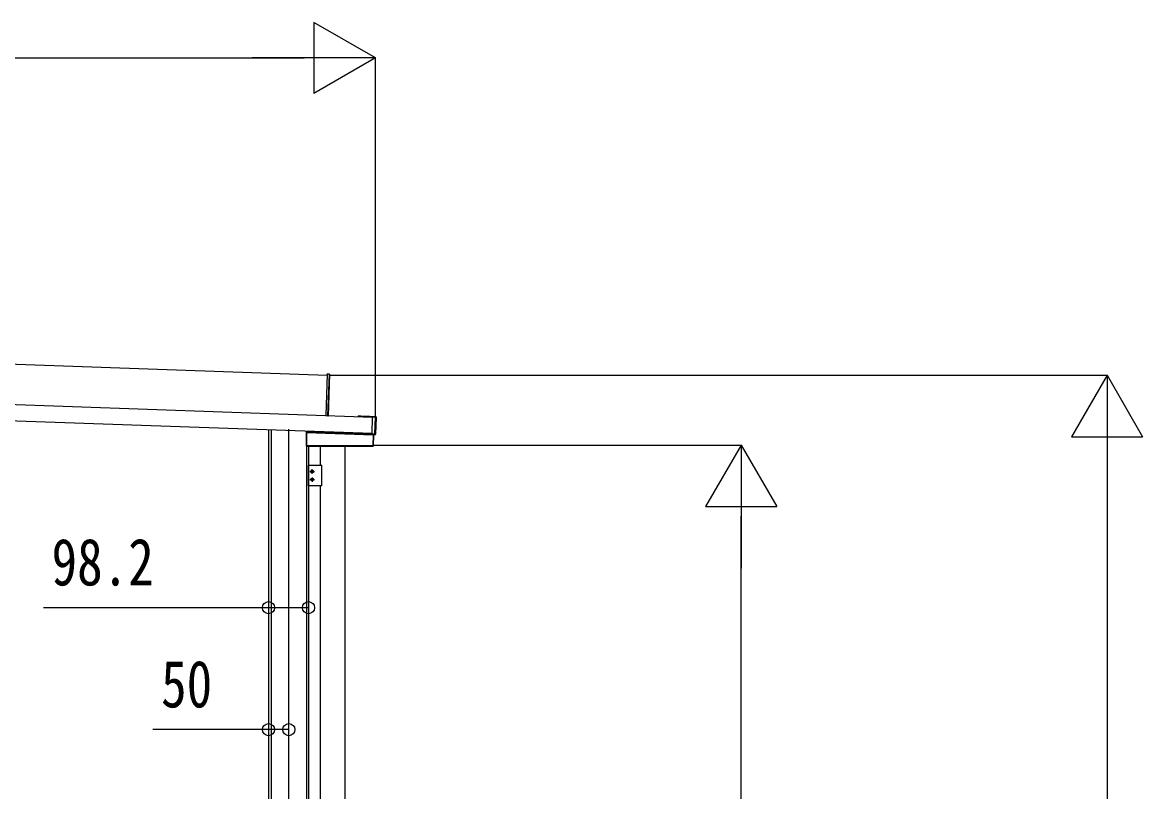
# Model space of a CAD drawing. Units: millimetres, scale not verified. Extents: x -14718 to 14718, y -10395 to 10395.
# Drawn here: x 6309 to 9065, y -6000 to -4108 of the extents above; entities that cross this region are included whole.
import ezdxf
from ezdxf.enums import TextEntityAlignment as Align

# ---------------------------------------------------------------- set-up
doc = ezdxf.new("R2010")
doc.units = ezdxf.units.MM
doc.header["$LTSCALE"] = 50
for name, color, linetype in [('0-3_YKK_12', 2, 'Continuous'), ('0-4_YKK_A1', 4, 'Continuous'), ('0-5_YKK_D', 6, 'Continuous')]:
    doc.layers.add(name, color=color, linetype=linetype)
doc.styles.add('ＭＳ ゴシック', font='')
doc.styles.get('ＭＳ ゴシック').set_extended_font_data('MS Gothic')

msp = doc.modelspace()

# ---------------------------------------------------------------- linework, layer by layer
at = {"layer": '0-3_YKK_12'}
msp.add_line((6964.57, -7900), (6964.57, -5108.51), dxfattribs=at)
at = {"layer": '0-4_YKK_A1'}
for p, q in [((1919.84, -4796.03), (7058.7, -4975.48)), ((7170.64, -5079.45), (1375.99, -4877.1)), ((7169.25, -5119.43), (1374.6, -4917.07)), ((7058.79, -4972.98), (7055.23, -5074.92)), ((7058.79, -4972.98), (7058.81, -4972.48)), ((7064.31, -4973.51), (7058.79, -4972.98)), ((7058.81, -4972.48), (7064.32, -4973.01)), ((7064.77, -4973.53), (7061.21, -5075.47)), ((7055.21, -5075.42), (7055.23, -5074.92)), ((7055.23, -5074.92), (7060.75, -5075.45)), ((7060.75, -5075.45), (7061.21, -5075.47)), ((7141.68, -5077.94), (7141.75, -5075.94)), ((7147.67, -5078.15), (7147.74, -5076.15)), ((7147.74, -5076.15), (7157.74, -5076.5)), ((7157.67, -5078.5), (7157.74, -5076.5)), ((7157.74, -5076.5), (7163.73, -5076.71)), ((7163.66, -5078.7), (7163.73, -5076.71)), ((7163.73, -5076.71), (7177.23, -5077.18)), ((7177.7, -5079.16), (7170.66, -5078.91)), ((7170.68, -5078.41), (7170.69, -5078.06)), ((7171.89, -5078.1), (7170.69, -5078.06)), ((7170.69, -5078.06), (7170.69, -5078.06)), ((7171.89, -5078.1), (7170.69, -5078.06)), ((7171.89, -5078.1), (7171.89, -5078.1)), ((7172.23, -5077), (7172.19, -5078.1)), ((7172.49, -5078.01), (7178.19, -5078.21)), ((7172.49, -5078.01), (7172.49, -5078.09)), ((7176.26, -5120.21), (7177.7, -5079.16)), ((7178.2, -5079.17), (7176.76, -5120.23)), ((7178.67, -5078.73), (7177.21, -5120.71)), ((7178.2, -5079.17), (7177.7, -5079.16)), ((7177.71, -5078.66), (7178.19, -5078.21)), ((7178.67, -5078.73), (7178.2, -5079.17)), ((7178.76, -5119.26), (7180.12, -5080.28)), ((6914.57, -5110.53), (6914.57, -7347.5)), ((6921.43, -5110.77), (6921.43, -7847.5)), ((7007.27, -5116.28), (7007.27, -5149.76)), ((7007.27, -5116.28), (7007.65, -5116.29)), ((7007.95, -5115.99), (7007.57, -5115.98)), ((7007.65, -5116.29), (7007.95, -5116.29)), ((7007.65, -5116.29), (7007.65, -5149.38)), ((7007.77, -5115.78), (7007.77, -5113.79)), ((7007.95, -5116.29), (7007.96, -5115.99)), ((7007.96, -5115.99), (7170.76, -5121.68)), ((7008.12, -5115.79), (7008.42, -5115.79)), ((7008.12, -5115.8), (7008.42, -5115.81)), ((7008.42, -5115.79), (7008.42, -5113.81)), ((7170.26, -5121.46), (7008.42, -5115.81)), ((7169.21, -5120.46), (7169.2, -5120.81)), ((7169.2, -5120.81), (7170.4, -5120.86)), ((7169.2, -5120.81), (7169.2, -5120.81)), ((7169.2, -5120.81), (7170.4, -5120.86)), ((7170.28, -5120.85), (7170.26, -5121.46)), ((7170.56, -5121.47), (7170.26, -5121.46)), ((7170.4, -5120.86), (7170.4, -5120.86)), ((7170.56, -5121.47), (7170.58, -5120.86)), ((7170.67, -5121.66), (7170.7, -5120.86)), ((7170.67, -5121.66), (7170.7, -5120.87)), ((7172.78, -5121.75), (7170.76, -5121.68)), ((7171, -5120.91), (7170.99, -5120.99)), ((7176.69, -5121.19), (7170.99, -5120.99)), ((7172.48, -5149.77), (7173.44, -5122.07)), ((7172.78, -5121.75), (7172.76, -5122.05)), ((7173.15, -5121.76), (7172.78, -5121.75)), ((7173.06, -5122.06), (7173.44, -5122.07)), ((7175.66, -5122.15), (7173.44, -5122.07)), ((7176.69, -5121.19), (7176.25, -5120.71)), ((7176.76, -5120.23), (7176.26, -5120.21)), ((7176.76, -5120.23), (7177.21, -5120.71)), ((7007.65, -5149.38), (7007.27, -5149.76)), ((7007.57, -5150.06), (7007.95, -5149.68)), ((7007.57, -5150.06), (7172.18, -5150.06)), ((7007.95, -5149.38), (7007.65, -5149.38)), ((7007.7, -5150.06), (7007.7, -7847.5)), ((7171.81, -5149.38), (7007.95, -5149.38)), ((7007.95, -5149.38), (7007.95, -5149.68)), ((7007.95, -5149.68), (7171.81, -5149.68)), ((7012.77, -5150.06), (7012.77, -7347.5)), ((7042.7, -5197.5), (7042.7, -5150.06)), ((7102.9, -7237.5), (7102.9, -5150.06)), ((7171.81, -5149.38), (7171.81, -5149.68)), ((7171.81, -5149.38), (7172.11, -5149.39)), ((7171.81, -5149.68), (7172.18, -5150.06)), ((7172.48, -5149.77), (7172.11, -5149.39)), ((7045.37, -5197.5), (7013.07, -5197.5)), ((7013.07, -5247.5), (7013.07, -5197.5)), ((7021.77, -5218), (7021.77, -5207)), ((7045.37, -5247.5), (7045.37, -5197.5)), ((7016.27, -5212.5), (7027.27, -5212.5)), ((7016.27, -5232.5), (7027.27, -5232.5)), ((7021.77, -5227), (7021.77, -5238)), ((7023, -5212.91), (7023.82, -5212.91)), ((7023, -5232.09), (7023.82, -5232.09)), ((7045.37, -5247.5), (7013.07, -5247.5)), ((7042.7, -6177.5), (7042.7, -5247.5))]:
    msp.add_line(p, q, dxfattribs=at)
for points in [[(7060.75, -5075.45), (7064.31, -4973.51), (7064.77, -4973.53)], [(7135.25, -5075.71), (7135.18, -5077.71), (7170.42, -5078.94)], [(7135.25, -5075.71), (7141.75, -5075.94), (7147.74, -5076.15)], [(7169.21, -5120.46), (7169.23, -5119.97), (7170.66, -5078.91), (7170.68, -5078.41)], [(7170.68, -5078.41), (7177.71, -5078.66), (7177.7, -5079.16)], [(7172.49, -5078.09), (7172.43, -5078.09), (7172.39, -5078.1)], [(7008.12, -5113.8), (7008.12, -5115.79), (7007.77, -5115.78)], [(7007.95, -5149.38), (7007.95, -5116.29), (7172.76, -5122.05), (7171.81, -5149.38)], [(7169.23, -5119.97), (7176.26, -5120.21), (7176.25, -5120.71), (7169.21, -5120.46)], [(7170.91, -5120.9), (7170.94, -5120.91), (7171, -5120.91)], [(7172.11, -5149.39), (7173.06, -5122.06), (7172.76, -5122.05)], [(7020.54, -5212.09), (7019.72, -5212.09), (7019.72, -5212.91), (7020.54, -5212.91)], [(7020.54, -5232.91), (7019.72, -5232.91), (7019.72, -5232.09), (7020.54, -5232.09)], [(7022.18, -5211.27), (7022.18, -5210.45), (7021.36, -5210.45), (7021.36, -5211.27)], [(7021.36, -5213.73), (7021.36, -5214.55), (7022.18, -5214.55), (7022.18, -5213.73)], [(7021.36, -5231.27), (7021.36, -5230.45), (7022.18, -5230.45), (7022.18, -5231.27)], [(7022.18, -5233.73), (7022.18, -5234.55), (7021.36, -5234.55), (7021.36, -5233.73)], [(7023.82, -5212.91), (7023.82, -5212.09), (7023, -5212.09)], [(7023.82, -5232.09), (7023.82, -5232.91), (7023, -5232.91)]]:
    msp.add_lwpolyline(points, dxfattribs=at)
for centre in [(7021.77, -5212.5), (7021.77, -5232.5)]:
    msp.add_circle(centre, 3.5, dxfattribs=at)
for centre, radius, start, end in [((7062.26, -4973.19), 2.07, 351.06854, 4.93146), ((7064.27, -4973.51), 0.5, 358, 84.5), ((7172.13, -5074.1), 4.01, 266.55184, 273.90119), ((7177.12, -5080.18), 3, 358, 88), ((7177.7, -5079.16), 0.501, 358.24971, 87.75029), ((7007.95, -5116.29), 0.3, 88.05611, 180.04719), ((7007.95, -5116.29), 0.3, 88.19064, 179.87538), ((7007.95, -5116.29), 0.3, 90.16173, 180.04449), ((7007.95, -5116.15), 0.159, 86.02272, 89.97728), ((7170.38, -5124.56), 3.71, 81.82188, 89.76035), ((7170.76, -5121.48), 0.2, 178, 268), ((7172.76, -5122.05), 0.3, 357.94657, 87.94647), ((7175.76, -5119.15), 3, 268, 358), ((7176.26, -5120.21), 0.501, 268.24971, 357.75029), ((7007.95, -5149.38), 0.301, 180.24971, 269.75029), ((7171.81, -5149.38), 0.301, 270.23913, 357.76087), ((7020.54, -5211.27), 0.82, 270, 0), ((7020.54, -5213.73), 0.82, 0, 90), ((7020.54, -5231.27), 0.82, 270, 0), ((7020.54, -5233.73), 0.82, 0, 90), ((7023, -5211.27), 0.82, 180, 270), ((7023, -5213.73), 0.82, 90, 180), ((7023, -5231.27), 0.82, 180, 270), ((7023, -5233.73), 0.82, 90, 180)]:
    msp.add_arc(centre, radius, start, end, dxfattribs=at)
for centre, major_axis, ratio, start_param, end_param in [((7060.72, -5075.45), (-0.013, 0.504), 0.060033, 4.3753319, 4.7012916), ((7171.89, -5078.07), (0.6, -0.021), 0.061163, 4.712389, 6.2831853), ((7172.48, -5078.31), (-0.01, -0.3), 0.998135, 3.1415927, 3.9545103), ((7178.17, -5078.71), (0.367, 0.342), 0.99628, 5.4996506, 7.06672), ((7007.57, -5116.28), (-0.3, 0.01), 0.998133, 4.7490956, 6.3180268), ((7007.57, -5115.78), (-0.2, 0.007), 0.998133, 1.607503, 3.1764341), ((7007.65, -5115.79), (0, 0.5), 0.061125, 3.1027435, 3.1394501), ((7007.95, -5115.79), (0.007, 0.2), 0.854479, 3.1782993, 4.712389), ((7007.95, -5115.79), (0.47, -0.016), 0.425228, 4.7490956, 6.2831853), ((7007.95, -5115.79), (-0.011, 0.2), 0.151815, 3.0913179, 3.1280246), ((7007.92, -5115.79), (0.201, -0.007), 0.992577, 6.2831853, 6.3180268), ((7007.92, -5115.79), (-0.501, 0.017), 0.998133, 3.1415927, 3.1764341), ((7170.76, -5121.48), (0.5, -0.017), 0.4, 3.1415927, 4.712389), ((7170.4, -5120.89), (0.6, -0.021), 0.061163, 6.2831853, 7.8539816), ((7171, -5120.69), (-0.01, -0.3), 0.998135, 5.4691958, 6.2831853), ((7173.14, -5122.06), (0.3, -0.01), 0.998135, 0, 1.5707963), ((7176.71, -5120.69), (0.342, -0.367), 0.99628, 5.4996506, 7.06672), ((7007.57, -5149.76), (0.213, 0.213), 0.99628, 2.358058, 3.9251274), ((7172.18, -5149.76), (-0.209, 0.217), 0.996405, 2.3754474, 3.9077379)]:
    msp.add_ellipse(centre, major_axis=major_axis, ratio=ratio, start_param=start_param, end_param=end_param, dxfattribs=at)
at = {"layer": '0-5_YKK_D'}
for p, q in [((7177.57, -4195.5), (7026.02, -4108)), ((7026.02, -4108), (7026.02, -4283)), ((1542.57, -4195.5), (7002.57, -4195.5)), ((7177.57, -4195.5), (6874.46, -4195.5)), ((7177.57, -4195.5), (7026.02, -4283)), ((7177.57, -5079.18), (7177.57, -4194.5)), ((7064.22, -4975.5), (8978.57, -4975.5)), ((8977.57, -4975.5), (8890.07, -5127.06)), ((8977.57, -4975.5), (9065.07, -5127.06)), ((8977.57, -4975.5), (8977.57, -5278.61)), ((7170.77, -5147.5), (8078.57, -5147.5)), ((8077.57, -5147.5), (7990.07, -5299.05)), ((8077.57, -5147.5), (8165.07, -5299.05)), ((8077.57, -5147.5), (8077.57, -5450.61)), ((8890.07, -5127.06), (9065.07, -5127.06)), ((8977.57, -5150.5), (8977.57, -7172.5)), ((7990.07, -5299.05), (8165.07, -5299.05)), ((8077.57, -7172.5), (8077.57, -5322.5))]:
    msp.add_line(p, q, dxfattribs=at)
for points in [[(7012.77, -5547.5), (6914.57, -5547.5), (6360.77, -5547.5)], [(6964.57, -5847.5), (6914.57, -5847.5), (6630.27, -5847.5)]]:
    msp.add_lwpolyline(points, dxfattribs=at)
for centre in [(6914.57, -5547.5), (7012.77, -5547.5), (6914.57, -5847.5), (6964.57, -5847.5)]:
    msp.add_circle(centre, 14.88, dxfattribs=at)

# ---------------------------------------------------------------- texts
at = {"layer": '0-5_YKK_D', "style": 'ＭＳ ゴシック', "width": 0.8}
for s, p in [('98.2', (6380.77, -5527.5)), ('50', (6650.27, -5827.5))]:
    msp.add_text(s, height=115.5, dxfattribs=at).set_placement(p, align=Align.BOTTOM_LEFT)

doc.saveas('drawing.dxf')
